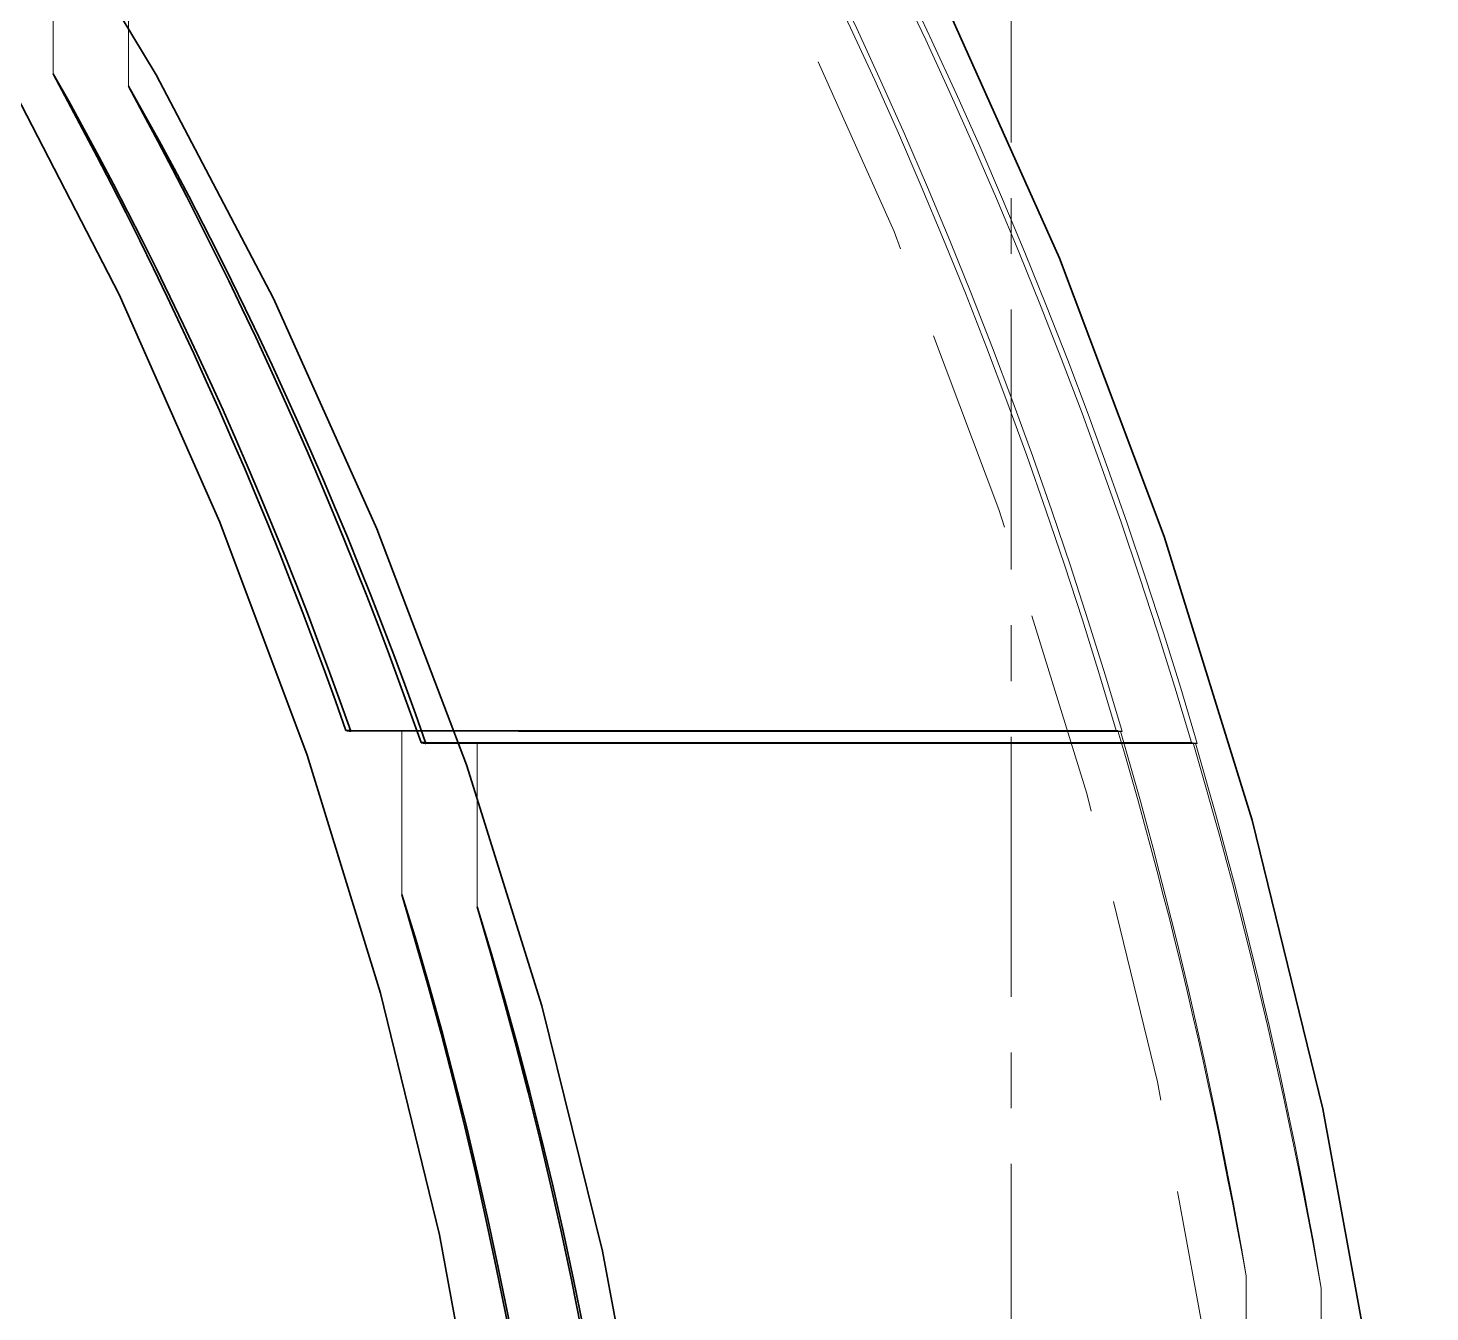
# Model space of a CAD drawing. Header units: millimetres. Extents: x 10 to 410, y 10 to 287.
# Drawn here: x 329.353 to 333.127, y 133.001 to 136.458 of the extents above; entities that cross this region are included whole.
import ezdxf

# ---------------------------------------------------------------- set-up
doc = ezdxf.new("R2010")
doc.units = ezdxf.units.MM
doc.linetypes.add('CENTER', pattern=[1.15, 0.7, -0.15, 0.15, -0.15])
doc.linetypes.add('DASHED', pattern=[0.75, 0.5, -0.25])
for name, color, linetype, lineweight in [('CENTER', 4, 'CENTER', 13), ('HIDDEN', 8, 'DASHED', 18), ('VISIBLE', 7, 'CONTINUOUS', 35)]:
    doc.layers.add(name, color=color, linetype=linetype, lineweight=lineweight)

msp = doc.modelspace()

# ---------------------------------------------------------------- linework, layer by layer
at = {"layer": 'CENTER'}
msp.add_line((332, 66), (332, 155), dxfattribs=at)
at = {"layer": 'HIDDEN'}
for points in [[(332.6819, 131.2416), (332.6335, 132.0399), (332.5373, 132.834), (332.3938, 133.6208), (332.2033, 134.3976), (331.9666, 135.1617), (331.6846, 135.9101), (331.3582, 136.6403), (330.9886, 137.3496), (330.5771, 138.0355), (330.1253, 138.6955), (329.6347, 139.3272), (329.1072, 139.9284), (328.5446, 140.4969), (327.9489, 141.0307), (327.3223, 141.5277), (326.667, 141.9864), (325.9854, 142.4049), (325.2799, 142.7818), (324.5532, 143.1158), (323.8077, 143.4056), (323.0462, 143.6502), (322.2713, 143.8487), (321.486, 144.0004)], [(329.421, 136.3343), (329.421, 136.3991), (329.421, 136.464), (329.421, 136.5289), (329.421, 136.5937), (329.421, 136.6586), (329.421, 136.7235), (329.421, 136.7884), (329.421, 136.8532), (329.421, 136.9181), (329.421, 136.983), (329.421, 137.0478), (329.421, 137.1127), (329.421, 137.1776), (329.421, 137.2424), (329.421, 137.3073), (329.421, 137.3722), (329.421, 137.437), (329.421, 137.5019), (329.421, 137.5668), (329.421, 137.6317), (329.421, 137.6965), (329.421, 137.7614), (329.421, 137.8263)], [(332.2825, 134.5671), (332.2378, 134.7162), (332.1913, 134.8648), (332.1431, 135.0128), (332.0931, 135.1603), (332.0415, 135.3071), (331.9881, 135.4534), (331.933, 135.599), (331.8763, 135.744), (331.8179, 135.8883), (331.7577, 136.0319), (331.696, 136.1748), (331.6325, 136.317), (331.5674, 136.4585), (331.5007, 136.5991), (331.4324, 136.739), (331.3624, 136.8781), (331.2908, 137.0163), (331.2176, 137.1537), (331.1428, 137.2903), (331.0665, 137.426), (330.9885, 137.5608), (330.909, 137.6946), (330.828, 137.8276)], [(330.8441, 137.825), (330.9253, 137.6921), (331.0049, 137.5583), (331.0829, 137.4236), (331.1594, 137.288), (331.2342, 137.1514), (331.3075, 137.0141), (331.3791, 136.8758), (331.4491, 136.7368), (331.5175, 136.5969), (331.5842, 136.4562), (331.6492, 136.3148), (331.7127, 136.1726), (331.7744, 136.0297), (331.8344, 135.886), (331.8928, 135.7417), (331.9495, 135.5967), (332.0045, 135.4511), (332.0578, 135.3048), (332.1093, 135.1579), (332.1591, 135.0104), (332.2072, 134.8623), (332.2536, 134.7137), (332.2982, 134.5645)], [(329.6234, 136.3014), (329.6234, 136.3663), (329.6234, 136.4312), (329.6234, 136.4961), (329.6234, 136.5609), (329.6234, 136.6258), (329.6234, 136.6907), (329.6234, 136.7555), (329.6234, 136.8204), (329.6234, 136.8853), (329.6234, 136.9501), (329.6234, 137.015), (329.6234, 137.0799), (329.6234, 137.1447), (329.6234, 137.2096), (329.6234, 137.2745), (329.6234, 137.3394), (329.6234, 137.4042), (329.6234, 137.4691), (329.6234, 137.534), (329.6234, 137.5988), (329.6234, 137.6637), (329.6234, 137.7286), (329.6234, 137.7934)], [(332.4849, 134.5342), (332.4401, 134.6834), (332.3936, 134.832), (332.3454, 134.98), (332.2954, 135.1274), (332.2438, 135.2743), (332.1904, 135.4206), (332.1354, 135.5662), (332.0786, 135.7112), (332.0202, 135.8555), (331.96, 135.9991), (331.8983, 136.142), (331.8348, 136.2842), (331.7697, 136.4256), (331.703, 136.5663), (331.6347, 136.7062), (331.5647, 136.8453), (331.4931, 136.9835), (331.4199, 137.1209), (331.3451, 137.2575), (331.2688, 137.3932), (331.1908, 137.5279), (331.1113, 137.6618), (331.0303, 137.7947)], [(331.0464, 137.7921), (331.1276, 137.6593), (331.2072, 137.5255), (331.2852, 137.3908), (331.3617, 137.2551), (331.4365, 137.1186), (331.5098, 136.9812), (331.5814, 136.843), (331.6514, 136.7039), (331.7198, 136.5641), (331.7865, 136.4234), (331.8515, 136.282), (331.915, 136.1398), (331.9767, 135.9969), (332.0368, 135.8532), (332.0951, 135.7089), (332.1518, 135.5639), (332.2068, 135.4182), (332.2601, 135.2719), (332.3116, 135.125), (332.3614, 134.9775), (332.4096, 134.8295), (332.4559, 134.6809), (332.5006, 134.5317)], [(332.2825, 134.5671), (332.1929, 134.5671), (332.1033, 134.5671), (332.0137, 134.5671), (331.9241, 134.5671), (331.8345, 134.5672), (331.7449, 134.5672), (331.6552, 134.5672), (331.5656, 134.5672), (331.476, 134.5672), (331.3864, 134.5672), (331.2968, 134.5672), (331.2072, 134.5672), (331.1175, 134.5672), (331.0279, 134.5671), (330.9383, 134.5671), (330.8487, 134.5671), (330.7591, 134.5671), (330.6695, 134.5671), (330.5798, 134.567), (330.4902, 134.567), (330.4006, 134.567), (330.311, 134.5669), (330.2214, 134.5669)], [(330.2221, 134.5647), (330.3124, 134.5647), (330.4027, 134.5646), (330.4929, 134.5646), (330.5832, 134.5646), (330.6735, 134.5645), (330.7637, 134.5645), (330.854, 134.5645), (330.9443, 134.5645), (331.0345, 134.5645), (331.1248, 134.5644), (331.2151, 134.5644), (331.3053, 134.5644), (331.3956, 134.5644), (331.4859, 134.5644), (331.5761, 134.5644), (331.6664, 134.5644), (331.7567, 134.5644), (331.8469, 134.5644), (331.9372, 134.5644), (332.0274, 134.5645), (332.1177, 134.5645), (332.208, 134.5645), (332.2982, 134.5645)], [(332.2871, 134.5663), (332.2033, 134.5664), (332.1195, 134.5664), (332.0357, 134.5665), (331.9519, 134.5665), (331.8681, 134.5665), (331.7843, 134.5665), (331.7005, 134.5665), (331.6167, 134.5665), (331.5329, 134.5666), (331.4491, 134.5666), (331.3653, 134.5665), (331.2815, 134.5665), (331.1977, 134.5665), (331.1139, 134.5665), (331.0301, 134.5665), (330.9463, 134.5665), (330.8625, 134.5664), (330.7787, 134.5664), (330.6949, 134.5663), (330.6111, 134.5663), (330.5273, 134.5662), (330.4435, 134.5661), (330.3597, 134.5658)], [(330.3597, 134.5658), (330.4438, 134.5655), (330.5278, 134.5654), (330.6119, 134.5653), (330.696, 134.5653), (330.7801, 134.5652), (330.8642, 134.5652), (330.9483, 134.5651), (331.0324, 134.5651), (331.1165, 134.5651), (331.2006, 134.5651), (331.2846, 134.5651), (331.3687, 134.565), (331.4528, 134.565), (331.5369, 134.565), (331.621, 134.565), (331.7051, 134.5651), (331.7892, 134.5651), (331.8733, 134.5651), (331.9574, 134.5651), (332.0415, 134.5651), (332.1255, 134.5652), (332.2096, 134.5652), (332.2937, 134.5653)], [(330.3597, 134.1252), (330.3597, 134.1444), (330.3597, 134.1635), (330.3597, 134.1827), (330.3597, 134.2018), (330.3597, 134.221), (330.3597, 134.2401), (330.3597, 134.2593), (330.3597, 134.2785), (330.3597, 134.2976), (330.3597, 134.3168), (330.3597, 134.3359), (330.3597, 134.3551), (330.3597, 134.3742), (330.3597, 134.3934), (330.3597, 134.4125), (330.3597, 134.4317), (330.3597, 134.4509), (330.3597, 134.47), (330.3597, 134.4892), (330.3597, 134.5083), (330.3597, 134.5275), (330.3597, 134.5466), (330.3597, 134.5658)], [(332.4849, 134.5342), (332.3952, 134.5343), (332.3056, 134.5343), (332.216, 134.5343), (332.1264, 134.5343), (332.0368, 134.5343), (331.9472, 134.5343), (331.8575, 134.5343), (331.7679, 134.5344), (331.6783, 134.5344), (331.5887, 134.5344), (331.4991, 134.5343), (331.4095, 134.5343), (331.3198, 134.5343), (331.2302, 134.5343), (331.1406, 134.5343), (331.051, 134.5343), (330.9614, 134.5343), (330.8718, 134.5342), (330.7821, 134.5342), (330.6925, 134.5342), (330.6029, 134.5341), (330.5133, 134.5341), (330.4237, 134.5341)], [(330.4244, 134.5319), (330.5147, 134.5318), (330.605, 134.5318), (330.6952, 134.5318), (330.7855, 134.5317), (330.8758, 134.5317), (330.966, 134.5317), (331.0563, 134.5317), (331.1466, 134.5316), (331.2368, 134.5316), (331.3271, 134.5316), (331.4174, 134.5316), (331.5076, 134.5316), (331.5979, 134.5316), (331.6882, 134.5316), (331.7784, 134.5316), (331.8687, 134.5316), (331.959, 134.5316), (332.0492, 134.5316), (332.1395, 134.5316), (332.2298, 134.5316), (332.32, 134.5317), (332.4103, 134.5317), (332.5006, 134.5317)], [(332.4894, 134.5335), (332.4056, 134.5336), (332.3218, 134.5336), (332.238, 134.5336), (332.1542, 134.5337), (332.0704, 134.5337), (331.9866, 134.5337), (331.9028, 134.5337), (331.819, 134.5337), (331.7352, 134.5337), (331.6514, 134.5337), (331.5676, 134.5337), (331.4838, 134.5337), (331.4, 134.5337), (331.3162, 134.5337), (331.2324, 134.5337), (331.1486, 134.5336), (331.0648, 134.5336), (330.981, 134.5336), (330.8972, 134.5335), (330.8134, 134.5334), (330.7296, 134.5334), (330.6458, 134.5333), (330.562, 134.533)], [(330.562, 134.533), (330.6461, 134.5327), (330.7301, 134.5326), (330.8142, 134.5325), (330.8983, 134.5324), (330.9824, 134.5324), (331.0665, 134.5323), (331.1506, 134.5323), (331.2347, 134.5323), (331.3188, 134.5323), (331.4029, 134.5322), (331.487, 134.5322), (331.571, 134.5322), (331.6551, 134.5322), (331.7392, 134.5322), (331.8233, 134.5322), (331.9074, 134.5322), (331.9915, 134.5322), (332.0756, 134.5323), (332.1597, 134.5323), (332.2438, 134.5323), (332.3278, 134.5323), (332.4119, 134.5324), (332.496, 134.5324)], [(330.562, 134.0924), (330.562, 134.1115), (330.562, 134.1307), (330.562, 134.1499), (330.562, 134.169), (330.562, 134.1882), (330.562, 134.2073), (330.562, 134.2265), (330.562, 134.2456), (330.562, 134.2648), (330.562, 134.2839), (330.562, 134.3031), (330.562, 134.3223), (330.562, 134.3414), (330.562, 134.3606), (330.562, 134.3797), (330.562, 134.3989), (330.562, 134.418), (330.562, 134.4372), (330.562, 134.4564), (330.562, 134.4755), (330.562, 134.4947), (330.562, 134.5138), (330.562, 134.533)], [(332.2825, 134.5671), (332.2827, 134.567), (332.2829, 134.567), (332.2831, 134.567), (332.2833, 134.5669), (332.2835, 134.5669), (332.2837, 134.5669), (332.2839, 134.5668), (332.2841, 134.5668), (332.2843, 134.5668), (332.2845, 134.5668), (332.2847, 134.5667), (332.2849, 134.5667), (332.2851, 134.5667), (332.2853, 134.5666), (332.2855, 134.5666), (332.2857, 134.5666), (332.2859, 134.5665), (332.2861, 134.5665), (332.2863, 134.5665), (332.2865, 134.5664), (332.2867, 134.5664), (332.2869, 134.5664), (332.2871, 134.5663)], [(332.6321, 133.0988), (332.6201, 133.1632), (332.6081, 133.2277), (332.5959, 133.2921), (332.5833, 133.3565), (332.5705, 133.4208), (332.5574, 133.4851), (332.544, 133.5493), (332.5302, 133.6134), (332.5162, 133.6774), (332.5018, 133.7414), (332.4872, 133.8054), (332.4722, 133.8692), (332.4569, 133.933), (332.4413, 133.9967), (332.4254, 134.0603), (332.4092, 134.1238), (332.3927, 134.1873), (332.3758, 134.2507), (332.3587, 134.314), (332.3413, 134.3772), (332.3235, 134.4403), (332.3054, 134.5034), (332.2871, 134.5663)], [(332.2937, 134.5653), (332.3119, 134.5024), (332.3298, 134.4394), (332.3474, 134.3763), (332.3647, 134.3132), (332.3817, 134.2499), (332.3983, 134.1866), (332.4146, 134.1232), (332.4307, 134.0597), (332.4464, 133.9962), (332.4617, 133.9325), (332.4768, 133.8688), (332.4916, 133.805), (332.506, 133.7412), (332.5201, 133.6772), (332.5339, 133.6132), (332.5474, 133.5492), (332.5606, 133.485), (332.5734, 133.4208), (332.5859, 133.3566), (332.5981, 133.2922), (332.6099, 133.2278), (332.6213, 133.1634), (332.6321, 133.0988)], [(332.2937, 134.5653), (332.2939, 134.5652), (332.2941, 134.5652), (332.2943, 134.5652), (332.2945, 134.5651), (332.2947, 134.5651), (332.2949, 134.5651), (332.2951, 134.565), (332.2953, 134.565), (332.2955, 134.565), (332.2957, 134.5649), (332.2959, 134.5649), (332.2961, 134.5649), (332.2963, 134.5648), (332.2965, 134.5648), (332.2967, 134.5648), (332.2969, 134.5647), (332.2971, 134.5647), (332.2973, 134.5647), (332.2975, 134.5647), (332.2977, 134.5646), (332.2979, 134.5646), (332.298, 134.5646), (332.2982, 134.5645)], [(332.4849, 134.5342), (332.485, 134.5342), (332.4852, 134.5342), (332.4854, 134.5342), (332.4856, 134.5341), (332.4858, 134.5341), (332.486, 134.5341), (332.4862, 134.534), (332.4864, 134.534), (332.4866, 134.534), (332.4868, 134.5339), (332.487, 134.5339), (332.4872, 134.5339), (332.4874, 134.5338), (332.4876, 134.5338), (332.4878, 134.5338), (332.488, 134.5337), (332.4882, 134.5337), (332.4884, 134.5337), (332.4886, 134.5336), (332.4888, 134.5336), (332.489, 134.5336), (332.4892, 134.5335), (332.4894, 134.5335)], [(332.8344, 133.0659), (332.8224, 133.1304), (332.8104, 133.1949), (332.7982, 133.2593), (332.7856, 133.3237), (332.7728, 133.388), (332.7597, 133.4522), (332.7463, 133.5164), (332.7325, 133.5806), (332.7185, 133.6446), (332.7041, 133.7086), (332.6895, 133.7725), (332.6745, 133.8364), (332.6592, 133.9002), (332.6436, 133.9639), (332.6277, 134.0275), (332.6115, 134.091), (332.595, 134.1545), (332.5782, 134.2179), (332.561, 134.2812), (332.5436, 134.3444), (332.5258, 134.4075), (332.5077, 134.4706), (332.4894, 134.5335)], [(332.496, 134.5324), (332.4962, 134.5324), (332.4964, 134.5324), (332.4966, 134.5323), (332.4968, 134.5323), (332.497, 134.5323), (332.4972, 134.5322), (332.4974, 134.5322), (332.4976, 134.5322), (332.4978, 134.5321), (332.498, 134.5321), (332.4982, 134.5321), (332.4984, 134.5321), (332.4986, 134.532), (332.4988, 134.532), (332.499, 134.532), (332.4992, 134.5319), (332.4994, 134.5319), (332.4996, 134.5319), (332.4998, 134.5318), (332.5, 134.5318), (332.5002, 134.5318), (332.5004, 134.5317), (332.5006, 134.5317)], [(332.496, 134.5324), (332.5142, 134.4695), (332.5321, 134.4066), (332.5497, 134.3435), (332.567, 134.2804), (332.584, 134.2171), (332.6006, 134.1538), (332.6169, 134.0904), (332.633, 134.0269), (332.6487, 133.9634), (332.6641, 133.8997), (332.6791, 133.836), (332.6939, 133.7722), (332.7083, 133.7084), (332.7224, 133.6444), (332.7362, 133.5804), (332.7497, 133.5164), (332.7629, 133.4522), (332.7757, 133.388), (332.7882, 133.3238), (332.8004, 133.2594), (332.8122, 133.195), (332.8236, 133.1306), (332.8344, 133.066)], [(332.6321, 133.0988), (332.6321, 133.0988), (332.6321, 133.0988), (332.6321, 133.0988), (332.6321, 133.0988), (332.6321, 133.0988), (332.6321, 133.0988), (332.6321, 133.0988), (332.6321, 133.0988), (332.6321, 133.0988), (332.6321, 133.0988), (332.6321, 133.0988), (332.6321, 133.0988), (332.6321, 133.0988), (332.6321, 133.0988), (332.6321, 133.0988), (332.6321, 133.0988), (332.6321, 133.0988), (332.6321, 133.0988), (332.6321, 133.0988), (332.6321, 133.0988), (332.6321, 133.0988), (332.6321, 133.0988), (332.6321, 133.0988)], [(332.6321, 130.8678), (332.6321, 130.9648), (332.6321, 131.0618), (332.6321, 131.1588), (332.6321, 131.2558), (332.6321, 131.3528), (332.6321, 131.4498), (332.6321, 131.5468), (332.6321, 131.6438), (332.6321, 131.7408), (332.6321, 131.8378), (332.6321, 131.9348), (332.6321, 132.0318), (332.6321, 132.1288), (332.6321, 132.2258), (332.6321, 132.3228), (332.6321, 132.4198), (332.6321, 132.5168), (332.6321, 132.6138), (332.6321, 132.7108), (332.6321, 132.8078), (332.6321, 132.9048), (332.6321, 133.0018), (332.6321, 133.0988)], [(332.8344, 133.066), (332.8344, 133.066), (332.8344, 133.066), (332.8344, 133.066), (332.8344, 133.066), (332.8344, 133.066), (332.8344, 133.066), (332.8344, 133.066), (332.8344, 133.066), (332.8344, 133.066), (332.8344, 133.066), (332.8344, 133.066), (332.8344, 133.066), (332.8344, 133.066), (332.8344, 133.066), (332.8344, 133.066), (332.8344, 133.0659), (332.8344, 133.0659), (332.8344, 133.0659), (332.8344, 133.0659), (332.8344, 133.0659), (332.8344, 133.0659), (332.8344, 133.0659), (332.8344, 133.0659)], [(332.8344, 130.835), (332.8344, 130.932), (332.8344, 131.029), (332.8344, 131.126), (332.8344, 131.223), (332.8344, 131.32), (332.8344, 131.417), (332.8344, 131.514), (332.8344, 131.611), (332.8344, 131.708), (332.8344, 131.805), (332.8344, 131.902), (332.8344, 131.999), (332.8344, 132.096), (332.8344, 132.193), (332.8344, 132.29), (332.8344, 132.387), (332.8344, 132.484), (332.8344, 132.581), (332.8344, 132.678), (332.8344, 132.775), (332.8344, 132.872), (332.8344, 132.969), (332.8344, 133.066)]]:
    msp.add_lwpolyline(points, dxfattribs=at)
at = {"layer": 'VISIBLE'}
for points in [[(333.1269, 131.1694), (333.0786, 131.9677), (332.9824, 132.7618), (332.8388, 133.5486), (332.6484, 134.3254), (332.4117, 135.0894), (332.1296, 135.8379), (331.8032, 136.5681), (331.4336, 137.2774), (331.0222, 137.9633), (330.5704, 138.6233), (330.0798, 139.255), (329.5523, 139.8562), (328.9896, 140.4247), (328.394, 140.9585), (327.7673, 141.4555), (327.1121, 141.9142), (326.4305, 142.3327), (325.725, 142.7096), (324.9982, 143.0436), (324.2527, 143.3334), (323.4912, 143.578), (322.7164, 143.7765), (321.9311, 143.9282)], [(330.7056, 131.2162), (330.6634, 131.8849), (330.5818, 132.5499), (330.4611, 133.209), (330.3018, 133.8598), (330.1045, 134.5001), (329.8697, 135.1276), (329.5983, 135.7403), (329.2914, 136.3358), (328.9498, 136.9122), (328.5749, 137.4675), (328.1678, 137.9997), (327.7301, 138.507), (327.2633, 138.9877), (326.769, 139.4399), (326.2488, 139.8623), (325.7047, 140.2532), (325.1385, 140.6114), (324.5521, 140.9356), (323.9476, 141.2247), (323.3272, 141.4776), (322.6929, 141.6936), (322.047, 141.8717), (321.3918, 142.0115)], [(331.1507, 131.144), (331.1076, 131.8225), (331.0239, 132.4971), (330.9, 133.1655), (330.7364, 133.8254), (330.5336, 134.4743), (330.2924, 135.1098), (330.0136, 135.7298), (329.6982, 136.3321), (329.3474, 136.9144), (328.9624, 137.4746), (328.5445, 138.0109), (328.0953, 138.5212), (327.6164, 139.0037), (327.1096, 139.4567), (326.5765, 139.8786), (326.0191, 140.2678), (325.4395, 140.6231), (324.8397, 140.943), (324.2218, 141.2265), (323.588, 141.4725), (322.9407, 141.6801), (322.2821, 141.8487), (321.6146, 141.9776)], [(330.2088, 134.5669), (330.1807, 134.6463), (330.1521, 134.7255), (330.1229, 134.8045), (330.0931, 134.8833), (330.0627, 134.9618), (330.0318, 135.0402), (330.0002, 135.1183), (329.9681, 135.1961), (329.9355, 135.2738), (329.9022, 135.3512), (329.8684, 135.4283), (329.8341, 135.5052), (329.7992, 135.5818), (329.7637, 135.6582), (329.7276, 135.7344), (329.6911, 135.8102), (329.6539, 135.8858), (329.6163, 135.9612), (329.5781, 136.0362), (329.5394, 136.111), (329.5002, 136.1856), (329.4605, 136.2599), (329.421, 136.3343)], [(329.421, 136.3343), (329.463, 136.2609), (329.5038, 136.1868), (329.5439, 136.1124), (329.5834, 136.0376), (329.6223, 135.9625), (329.6605, 135.8871), (329.6983, 135.8114), (329.7354, 135.7354), (329.7719, 135.6591), (329.8079, 135.5826), (329.8433, 135.5058), (329.8781, 135.4287), (329.9123, 135.3514), (329.9459, 135.2738), (329.979, 135.1959), (330.0114, 135.1179), (330.0433, 135.0395), (330.0746, 134.961), (330.1053, 134.8822), (330.1354, 134.8031), (330.1649, 134.7239), (330.1938, 134.6444), (330.2221, 134.5647)], [(330.4111, 134.5341), (330.383, 134.6135), (330.3544, 134.6927), (330.3252, 134.7717), (330.2954, 134.8505), (330.265, 134.929), (330.2341, 135.0073), (330.2025, 135.0854), (330.1704, 135.1633), (330.1378, 135.2409), (330.1045, 135.3183), (330.0707, 135.3955), (330.0364, 135.4724), (330.0015, 135.549), (329.966, 135.6254), (329.9299, 135.7015), (329.8934, 135.7774), (329.8562, 135.853), (329.8186, 135.9283), (329.7804, 136.0034), (329.7417, 136.0782), (329.7025, 136.1528), (329.6629, 136.2271), (329.6234, 136.3014)], [(329.6234, 136.3014), (329.6653, 136.2281), (329.7061, 136.154), (329.7462, 136.0796), (329.7857, 136.0048), (329.8246, 135.9297), (329.8629, 135.8543), (329.9006, 135.7786), (329.9377, 135.7026), (329.9742, 135.6263), (330.0102, 135.5498), (330.0456, 135.473), (330.0804, 135.3959), (330.1146, 135.3186), (330.1482, 135.241), (330.1813, 135.1631), (330.2137, 135.085), (330.2456, 135.0067), (330.2769, 134.9281), (330.3076, 134.8493), (330.3377, 134.7703), (330.3672, 134.691), (330.3961, 134.6116), (330.4244, 134.5319)], [(330.2088, 134.5669), (330.2094, 134.5668), (330.2099, 134.5667), (330.2105, 134.5666), (330.2111, 134.5665), (330.2117, 134.5664), (330.2123, 134.5663), (330.2128, 134.5662), (330.2134, 134.5661), (330.214, 134.566), (330.2146, 134.5659), (330.2152, 134.5658), (330.2157, 134.5657), (330.2163, 134.5657), (330.2169, 134.5656), (330.2175, 134.5655), (330.2181, 134.5654), (330.2187, 134.5653), (330.2192, 134.5652), (330.2198, 134.5651), (330.2204, 134.565), (330.221, 134.5649), (330.2216, 134.5648), (330.2221, 134.5647)], [(330.2214, 134.5669), (330.2208, 134.5669), (330.2203, 134.5669), (330.2197, 134.5669), (330.2192, 134.5669), (330.2186, 134.5669), (330.2181, 134.5669), (330.2175, 134.5669), (330.217, 134.5669), (330.2164, 134.5669), (330.2159, 134.5669), (330.2153, 134.5669), (330.2148, 134.5669), (330.2143, 134.5669), (330.2137, 134.5669), (330.2132, 134.5669), (330.2126, 134.5669), (330.2121, 134.5669), (330.2115, 134.5669), (330.211, 134.5669), (330.2104, 134.5669), (330.2099, 134.5669), (330.2093, 134.5669), (330.2088, 134.5669)], [(330.4111, 134.5341), (330.4117, 134.534), (330.4122, 134.5339), (330.4128, 134.5338), (330.4134, 134.5337), (330.414, 134.5336), (330.4146, 134.5335), (330.4151, 134.5334), (330.4157, 134.5333), (330.4163, 134.5332), (330.4169, 134.5331), (330.4175, 134.533), (330.4181, 134.5329), (330.4186, 134.5328), (330.4192, 134.5327), (330.4198, 134.5326), (330.4204, 134.5325), (330.421, 134.5325), (330.4215, 134.5324), (330.4221, 134.5323), (330.4227, 134.5322), (330.4233, 134.5321), (330.4239, 134.532), (330.4244, 134.5319)], [(330.4237, 134.5341), (330.4231, 134.5341), (330.4226, 134.5341), (330.422, 134.5341), (330.4215, 134.5341), (330.4209, 134.5341), (330.4204, 134.5341), (330.4198, 134.5341), (330.4193, 134.5341), (330.4187, 134.5341), (330.4182, 134.5341), (330.4177, 134.5341), (330.4171, 134.5341), (330.4166, 134.5341), (330.416, 134.5341), (330.4155, 134.5341), (330.4149, 134.5341), (330.4144, 134.5341), (330.4138, 134.5341), (330.4133, 134.5341), (330.4127, 134.5341), (330.4122, 134.5341), (330.4116, 134.5341), (330.4111, 134.5341)], [(330.8434, 131.1939), (330.8384, 131.3233), (330.8318, 131.4527), (330.8238, 131.582), (330.8143, 131.7111), (330.8034, 131.8402), (330.7909, 131.9691), (330.7771, 132.0979), (330.7617, 132.2265), (330.7449, 132.355), (330.7266, 132.4832), (330.7069, 132.6113), (330.6858, 132.739), (330.6632, 132.8666), (330.6391, 132.9939), (330.6136, 133.1209), (330.5867, 133.2476), (330.5584, 133.374), (330.5286, 133.5), (330.4974, 133.6258), (330.4649, 133.7511), (330.431, 133.8762), (330.3957, 134.0008), (330.3597, 134.1252)], [(330.3597, 134.1252), (330.3978, 134.0013), (330.4339, 133.8768), (330.4685, 133.7518), (330.5016, 133.6265), (330.5332, 133.5007), (330.5633, 133.3746), (330.592, 133.2481), (330.6192, 133.1214), (330.645, 132.9943), (330.6693, 132.8669), (330.6921, 132.7393), (330.7135, 132.6114), (330.7334, 132.4832), (330.7518, 132.3549), (330.7687, 132.2263), (330.7842, 132.0976), (330.7982, 131.9687), (330.8107, 131.8396), (330.8217, 131.7104), (330.8313, 131.5811), (330.8394, 131.4517), (330.846, 131.3222), (330.8511, 131.1926)], [(331.0457, 131.161), (331.0407, 131.2905), (331.0341, 131.4198), (331.0261, 131.5491), (331.0166, 131.6783), (331.0057, 131.8074), (330.9932, 131.9363), (330.9794, 132.0651), (330.964, 132.1937), (330.9472, 132.3222), (330.929, 132.4504), (330.9092, 132.5784), (330.8881, 132.7062), (330.8655, 132.8338), (330.8414, 132.961), (330.8159, 133.088), (330.789, 133.2148), (330.7607, 133.3411), (330.7309, 133.4672), (330.6998, 133.5929), (330.6672, 133.7183), (330.6333, 133.8433), (330.598, 133.968), (330.562, 134.0924)], [(330.562, 134.0924), (330.6001, 133.9685), (330.6362, 133.844), (330.6708, 133.719), (330.7039, 133.5936), (330.7355, 133.4679), (330.7656, 133.3418), (330.7943, 133.2153), (330.8215, 133.0885), (330.8473, 132.9615), (330.8716, 132.8341), (330.8944, 132.7064), (330.9158, 132.5785), (330.9357, 132.4504), (330.9541, 132.3221), (330.971, 132.1935), (330.9865, 132.0648), (331.0005, 131.9359), (331.013, 131.8068), (331.024, 131.6776), (331.0336, 131.5483), (331.0417, 131.4189), (331.0483, 131.2894), (331.0534, 131.1598)]]:
    msp.add_lwpolyline(points, dxfattribs=at)

doc.saveas('drawing.dxf')
